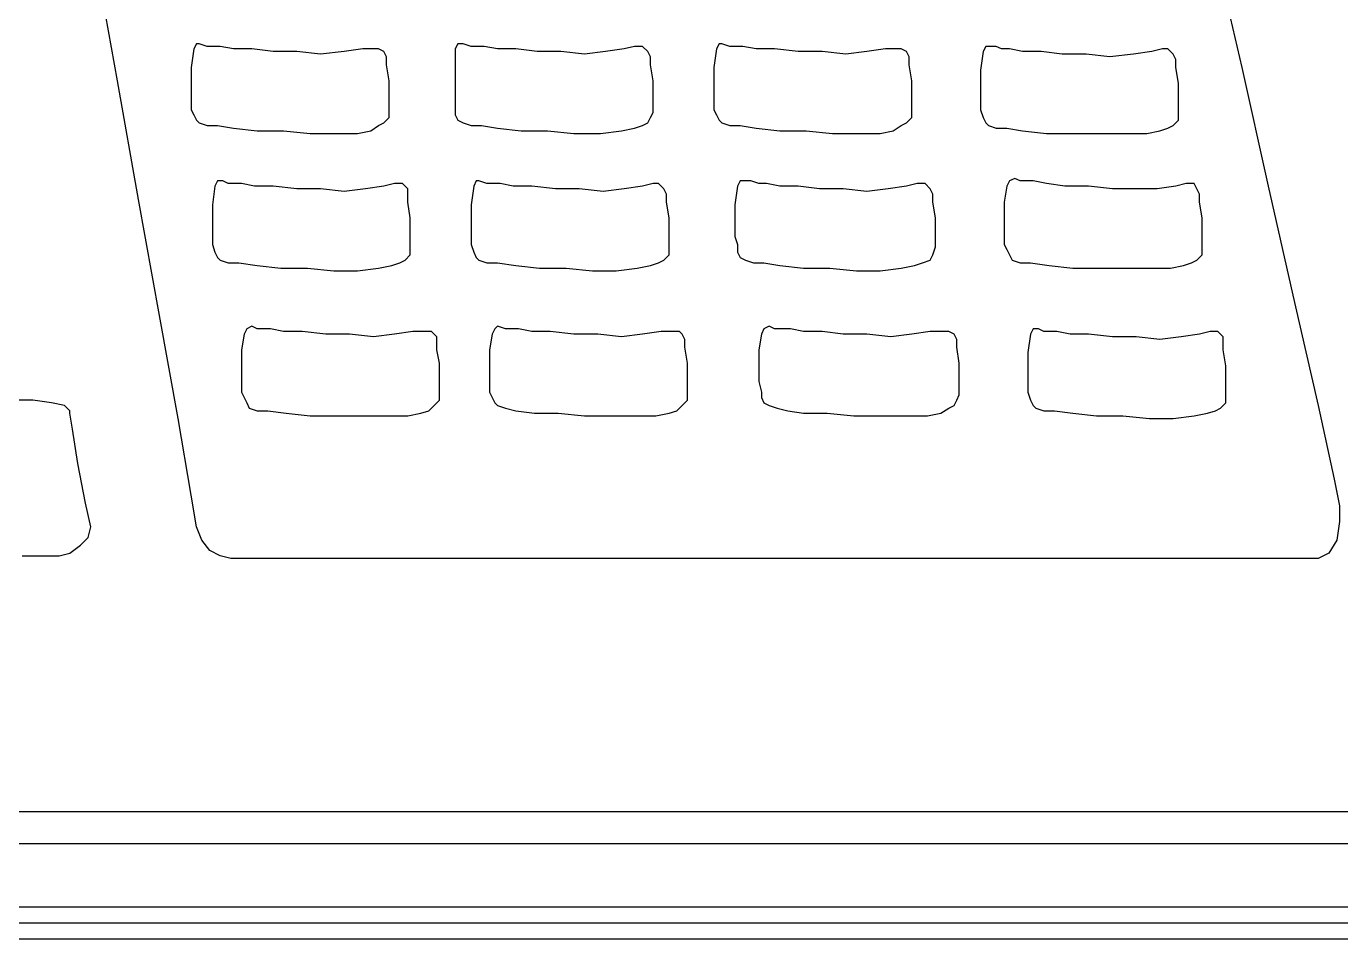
# Model space of a CAD drawing. Header units: millimetres. Extents: x 37541 to 999880, y 4425 to 1416340.
# Drawn here: x 373292 to 373989, y 1338529 to 1339012 of the extents above; entities that cross this region are included whole.
import ezdxf

# ---------------------------------------------------------------- set-up
doc = ezdxf.new("R2010")
doc.units = ezdxf.units.MM
doc.header["$LTSCALE"] = 150
doc.layers.get('0').update_dxf_attribs({"lineweight": 0})
doc.layers.add('-----20 General Symbol', color=3, linetype='Continuous')

# ---------------------------------------------------------------- blocks, each defined once
blk = doc.blocks.new('lkjlak')
for p, q in [((481092.47, 239040.2), (481098.3, 239014.96)), ((480822.61, 239011.73), (480818.08, 239036.97)), ((480841.38, 239019.5), (480840.73, 239014.96)), ((480841.38, 239019.5), (480840.73, 239014.96)), ((480842.02, 239020.79), (480841.38, 239019.5)), ((480842.02, 239020.79), (480841.38, 239019.5)), ((480841.38, 239019.5), (480841.38, 239019.5)), ((480842.67, 239020.79), (480842.02, 239020.79)), ((480842.67, 239020.79), (480842.02, 239020.79)), ((480844.61, 239020.14), (480842.67, 239020.79)), ((480844.61, 239020.14), (480842.67, 239020.79)), ((480845.91, 239020.14), (480844.61, 239020.14)), ((480845.91, 239020.14), (480844.61, 239020.14)), ((480847.85, 239020.14), (480845.91, 239020.14)), ((480847.85, 239020.14), (480845.91, 239020.14)), ((480845.91, 239020.14), (480845.91, 239020.14)), ((480851.08, 239019.5), (480847.85, 239020.14)), ((480851.08, 239019.5), (480847.85, 239020.14)), ((480855.61, 239019.5), (480851.08, 239019.5)), ((480855.61, 239019.5), (480851.08, 239019.5)), ((480860.79, 239018.85), (480855.61, 239019.5)), ((480860.79, 239018.85), (480855.61, 239019.5)), ((480866.62, 239018.85), (480860.79, 239018.85)), ((480866.62, 239018.85), (480860.79, 239018.85)), ((480872.44, 239018.2), (480866.62, 239018.85)), ((480872.44, 239018.2), (480866.62, 239018.85)), ((480878.26, 239018.85), (480872.44, 239018.2)), ((480878.26, 239018.85), (480872.44, 239018.2)), ((480882.8, 239019.5), (480878.26, 239018.85)), ((480882.8, 239019.5), (480878.26, 239018.85)), ((480885.38, 239019.5), (480882.8, 239019.5)), ((480885.38, 239019.5), (480882.8, 239019.5)), ((480882.8, 239019.5), (480882.8, 239019.5)), ((480886.68, 239019.5), (480885.38, 239019.5)), ((480886.68, 239019.5), (480885.38, 239019.5)), ((480887.97, 239018.85), (480886.68, 239019.5)), ((480887.97, 239018.85), (480886.68, 239019.5)), ((480888.62, 239017.55), (480887.97, 239018.85)), ((480888.62, 239017.55), (480887.97, 239018.85)), ((480906.09, 239020.79), (480905.45, 239019.5)), ((480906.09, 239020.79), (480905.45, 239019.5)), ((480905.45, 239019.5), (480905.45, 239014.96)), ((480905.45, 239019.5), (480905.45, 239019.5)), ((480905.45, 239019.5), (480905.45, 239014.96)), ((480907.39, 239020.79), (480906.09, 239020.79)), ((480907.39, 239020.79), (480906.09, 239020.79)), ((480909.33, 239020.14), (480907.39, 239020.79)), ((480909.33, 239020.14), (480907.39, 239020.79)), ((480910.62, 239020.14), (480909.33, 239020.14)), ((480910.62, 239020.14), (480909.33, 239020.14)), ((480912.56, 239020.14), (480910.62, 239020.14)), ((480912.56, 239020.14), (480910.62, 239020.14)), ((480910.62, 239020.14), (480910.62, 239020.14)), ((480915.8, 239019.5), (480912.56, 239020.14)), ((480915.8, 239019.5), (480912.56, 239020.14)), ((480920.33, 239019.5), (480915.8, 239019.5)), ((480920.33, 239019.5), (480915.8, 239019.5)), ((480925.51, 239018.85), (480920.33, 239019.5)), ((480925.51, 239018.85), (480920.33, 239019.5)), ((480931.33, 239018.85), (480925.51, 239018.85)), ((480931.33, 239018.85), (480925.51, 239018.85)), ((480937.16, 239018.2), (480931.33, 239018.85)), ((480937.16, 239018.2), (480931.33, 239018.85)), ((480942.33, 239018.85), (480937.16, 239018.2)), ((480942.33, 239018.85), (480937.16, 239018.2)), ((480946.86, 239019.5), (480942.33, 239018.85)), ((480946.86, 239019.5), (480942.33, 239018.85)), ((480949.45, 239020.14), (480946.86, 239019.5)), ((480949.45, 239020.14), (480946.86, 239019.5)), ((480946.86, 239019.5), (480946.86, 239019.5)), ((480951.39, 239020.14), (480949.45, 239020.14)), ((480951.39, 239020.14), (480949.45, 239020.14)), ((480952.69, 239018.85), (480951.39, 239020.14)), ((480952.69, 239018.85), (480951.39, 239020.14)), ((480953.34, 239017.55), (480952.69, 239018.85)), ((480953.34, 239017.55), (480952.69, 239018.85)), ((480969.51, 239019.5), (480968.87, 239014.96)), ((480969.51, 239019.5), (480968.87, 239014.96)), ((480970.16, 239020.79), (480969.51, 239019.5)), ((480970.16, 239020.79), (480969.51, 239019.5)), ((480969.51, 239019.5), (480969.51, 239019.5)), ((480970.81, 239020.79), (480970.16, 239020.79)), ((480970.81, 239020.79), (480970.16, 239020.79)), ((480972.75, 239020.14), (480970.81, 239020.79)), ((480972.75, 239020.14), (480970.81, 239020.79)), ((480974.04, 239020.14), (480972.75, 239020.14)), ((480974.04, 239020.14), (480972.75, 239020.14)), ((480975.99, 239020.14), (480974.04, 239020.14)), ((480975.99, 239020.14), (480974.04, 239020.14)), ((480974.04, 239020.14), (480974.04, 239020.14)), ((480979.22, 239019.5), (480975.99, 239020.14)), ((480979.22, 239019.5), (480975.99, 239020.14)), ((480983.75, 239019.5), (480979.22, 239019.5)), ((480983.75, 239019.5), (480979.22, 239019.5)), ((480989.58, 239018.85), (480983.75, 239019.5)), ((480989.58, 239018.85), (480983.75, 239019.5)), ((480995.4, 239018.85), (480989.58, 239018.85)), ((480995.4, 239018.85), (480989.58, 239018.85)), ((481001.22, 239018.2), (480995.4, 239018.85)), ((481001.22, 239018.2), (480995.4, 239018.85)), ((481006.4, 239018.85), (481001.22, 239018.2)), ((481006.4, 239018.85), (481001.22, 239018.2)), ((481010.93, 239019.5), (481006.4, 239018.85)), ((481010.93, 239019.5), (481006.4, 239018.85)), ((481013.52, 239019.5), (481010.93, 239019.5)), ((481013.52, 239019.5), (481010.93, 239019.5)), ((481010.93, 239019.5), (481010.93, 239019.5)), ((481014.81, 239019.5), (481013.52, 239019.5)), ((481014.81, 239019.5), (481013.52, 239019.5)), ((481016.11, 239018.85), (481014.81, 239019.5)), ((481016.11, 239018.85), (481014.81, 239019.5)), ((481016.76, 239017.55), (481016.11, 239018.85)), ((481016.76, 239017.55), (481016.11, 239018.85)), ((481034.88, 239018.85), (481034.23, 239014.32)), ((481034.88, 239018.85), (481034.23, 239014.32)), ((481035.52, 239020.14), (481034.88, 239018.85)), ((481035.52, 239020.14), (481034.88, 239018.85)), ((481034.88, 239018.85), (481034.88, 239018.85)), ((481036.17, 239020.14), (481035.52, 239020.14)), ((481036.17, 239020.14), (481035.52, 239020.14)), ((481038.11, 239020.14), (481036.17, 239020.14)), ((481038.11, 239020.14), (481036.17, 239020.14)), ((481039.41, 239019.5), (481038.11, 239020.14)), ((481039.41, 239019.5), (481038.11, 239020.14)), ((481041.35, 239019.5), (481039.41, 239019.5)), ((481041.35, 239019.5), (481039.41, 239019.5)), ((481039.41, 239019.5), (481039.41, 239019.5)), ((481044.58, 239018.85), (481041.35, 239019.5)), ((481044.58, 239018.85), (481041.35, 239019.5)), ((481049.11, 239018.85), (481044.58, 239018.85)), ((481049.11, 239018.85), (481044.58, 239018.85)), ((481054.29, 239018.2), (481049.11, 239018.85)), ((481054.29, 239018.2), (481049.11, 239018.85)), ((481076.29, 239018.85), (481071.76, 239018.2)), ((481076.29, 239018.85), (481071.76, 239018.2)), ((481078.88, 239019.5), (481076.29, 239018.85)), ((481078.88, 239019.5), (481076.29, 239018.85)), ((481076.29, 239018.85), (481076.29, 239018.85)), ((481080.18, 239019.5), (481078.88, 239019.5)), ((481080.18, 239019.5), (481078.88, 239019.5)), ((481081.47, 239018.2), (481080.18, 239019.5)), ((481081.47, 239018.2), (481080.18, 239019.5)), ((480888.62, 239015.61), (480888.62, 239017.55)), ((480888.62, 239017.55), (480888.62, 239017.55)), ((480888.62, 239017.55), (480888.62, 239017.55)), ((480888.62, 239015.61), (480888.62, 239017.55)), ((480889.27, 239011.73), (480888.62, 239015.61)), ((480889.27, 239011.73), (480888.62, 239015.61)), ((480953.34, 239015.61), (480953.34, 239017.55)), ((480953.34, 239017.55), (480953.34, 239017.55)), ((480953.34, 239017.55), (480953.34, 239017.55)), ((480953.34, 239015.61), (480953.34, 239017.55)), ((480953.98, 239011.73), (480953.34, 239015.61)), ((480953.98, 239011.73), (480953.34, 239015.61)), ((481016.76, 239015.61), (481016.76, 239017.55)), ((481016.76, 239017.55), (481016.76, 239017.55)), ((481016.76, 239017.55), (481016.76, 239017.55)), ((481016.76, 239015.61), (481016.76, 239017.55)), ((481017.4, 239011.73), (481016.76, 239015.61)), ((481017.4, 239011.73), (481016.76, 239015.61)), ((481060.12, 239018.2), (481054.29, 239018.2)), ((481060.12, 239018.2), (481054.29, 239018.2)), ((481065.94, 239017.55), (481060.12, 239018.2)), ((481065.94, 239017.55), (481060.12, 239018.2)), ((481071.76, 239018.2), (481065.94, 239017.55)), ((481071.76, 239018.2), (481065.94, 239017.55)), ((481082.12, 239016.91), (481081.47, 239018.2)), ((481082.12, 239016.91), (481081.47, 239018.2)), ((481082.12, 239014.96), (481082.12, 239016.91)), ((481082.12, 239016.91), (481082.12, 239016.91)), ((481082.12, 239016.91), (481082.12, 239016.91)), ((481082.12, 239014.96), (481082.12, 239016.91)), ((480840.73, 239014.96), (480840.73, 239011.08)), ((480840.73, 239014.96), (480840.73, 239011.08)), ((480905.45, 239014.96), (480905.45, 239011.08)), ((480905.45, 239014.96), (480905.45, 239011.08)), ((480968.87, 239014.96), (480968.87, 239011.08)), ((480968.87, 239014.96), (480968.87, 239011.08)), ((481034.23, 239014.32), (481034.23, 239010.43)), ((481034.23, 239014.32), (481034.23, 239010.43)), ((481082.77, 239011.08), (481082.12, 239014.96)), ((481082.77, 239011.08), (481082.12, 239014.96)), ((481098.3, 239014.96), (481104.77, 238985.84)), ((480827.79, 238982.61), (480822.61, 239011.73)), ((480840.73, 239011.08), (480840.73, 239007.2)), ((480840.73, 239011.08), (480840.73, 239007.2)), ((480889.27, 239007.2), (480889.27, 239011.73)), ((480889.27, 239007.2), (480889.27, 239011.73)), ((480905.45, 239011.08), (480905.45, 239007.2)), ((480905.45, 239011.08), (480905.45, 239007.2)), ((480953.98, 239007.2), (480953.98, 239011.73)), ((480953.98, 239007.2), (480953.98, 239011.73)), ((480968.87, 239011.08), (480968.87, 239007.2)), ((480968.87, 239011.08), (480968.87, 239007.2)), ((481017.4, 239007.2), (481017.4, 239011.73)), ((481017.4, 239007.2), (481017.4, 239011.73)), ((481034.23, 239010.43), (481034.23, 239007.2)), ((481034.23, 239010.43), (481034.23, 239007.2)), ((481082.77, 239006.55), (481082.77, 239011.08)), ((481082.77, 239006.55), (481082.77, 239011.08)), ((480840.73, 239007.2), (480840.73, 239004.61)), ((480840.73, 239007.2), (480840.73, 239004.61)), ((480889.27, 239003.96), (480889.27, 239007.2)), ((480889.27, 239003.96), (480889.27, 239007.2)), ((480905.45, 239007.2), (480905.45, 239005.26)), ((480905.45, 239007.2), (480905.45, 239005.26)), ((480953.98, 239003.96), (480953.98, 239007.2)), ((480953.98, 239003.96), (480953.98, 239007.2)), ((480968.87, 239007.2), (480968.87, 239004.61)), ((480968.87, 239007.2), (480968.87, 239004.61)), ((481017.4, 239003.96), (481017.4, 239007.2)), ((481017.4, 239003.96), (481017.4, 239007.2)), ((481034.23, 239007.2), (481034.23, 239004.61)), ((481034.23, 239007.2), (481034.23, 239004.61)), ((481082.77, 239003.96), (481082.77, 239006.55)), ((481082.77, 239003.96), (481082.77, 239006.55)), ((480840.73, 239004.61), (480841.38, 239003.32)), ((480840.73, 239004.61), (480840.73, 239004.61)), ((480840.73, 239004.61), (480841.38, 239003.32)), ((480841.38, 239003.32), (480842.02, 239002.02)), ((480841.38, 239003.32), (480842.02, 239002.02)), ((480887.97, 239001.37), (480889.27, 239002.67)), ((480887.97, 239001.37), (480889.27, 239002.67)), ((480889.27, 239002.67), (480889.27, 239003.96)), ((480889.27, 239002.67), (480889.27, 239003.96)), ((480889.27, 239003.96), (480889.27, 239003.96)), ((480905.45, 239005.26), (480905.45, 239003.32)), ((480905.45, 239005.26), (480905.45, 239005.26)), ((480905.45, 239005.26), (480905.45, 239003.32)), ((480905.45, 239003.32), (480906.09, 239002.02)), ((480905.45, 239003.32), (480906.09, 239002.02)), ((480952.69, 239001.37), (480953.34, 239002.67)), ((480952.69, 239001.37), (480953.34, 239002.67)), ((480953.34, 239002.67), (480953.98, 239003.96)), ((480953.34, 239002.67), (480953.98, 239003.96)), ((480953.98, 239003.96), (480953.98, 239003.96)), ((480968.87, 239004.61), (480969.51, 239003.32)), ((480968.87, 239004.61), (480968.87, 239004.61)), ((480968.87, 239004.61), (480969.51, 239003.32)), ((480969.51, 239003.32), (480970.16, 239002.02)), ((480969.51, 239003.32), (480970.16, 239002.02)), ((481016.11, 239001.37), (481017.4, 239002.67)), ((481016.11, 239001.37), (481017.4, 239002.67)), ((481017.4, 239002.67), (481017.4, 239003.96)), ((481017.4, 239002.67), (481017.4, 239003.96)), ((481017.4, 239003.96), (481017.4, 239003.96)), ((481034.23, 239004.61), (481034.88, 239002.67)), ((481034.23, 239004.61), (481034.23, 239004.61)), ((481034.23, 239004.61), (481034.88, 239002.67)), ((481034.88, 239002.67), (481035.52, 239001.37)), ((481034.88, 239002.67), (481035.52, 239001.37)), ((481082.77, 239002.02), (481082.77, 239003.96)), ((481082.77, 239002.02), (481082.77, 239003.96)), ((481082.77, 239003.96), (481082.77, 239003.96)), ((480842.02, 239002.02), (480842.67, 239001.37)), ((480842.02, 239002.02), (480842.67, 239001.37)), ((480842.67, 239001.37), (480844.61, 239000.73)), ((480842.67, 239001.37), (480844.61, 239000.73)), ((480844.61, 239000.73), (480847.2, 239000.73)), ((480844.61, 239000.73), (480844.61, 239000.73)), ((480844.61, 239000.73), (480847.2, 239000.73)), ((480847.2, 239000.73), (480851.08, 239000.08)), ((480847.2, 239000.73), (480851.08, 239000.08)), ((480851.08, 239000.08), (480856.91, 238999.43)), ((480851.08, 239000.08), (480856.91, 238999.43)), ((480856.91, 238999.43), (480863.38, 238999.43)), ((480856.91, 238999.43), (480863.38, 238999.43)), ((480863.38, 238999.43), (480869.85, 238998.79)), ((480863.38, 238999.43), (480869.85, 238998.79)), ((480881.5, 238998.79), (480884.74, 238999.43)), ((480881.5, 238998.79), (480884.74, 238999.43)), ((480884.74, 238999.43), (480886.68, 239000.73)), ((480884.74, 238999.43), (480886.68, 239000.73)), ((480884.74, 238999.43), (480884.74, 238999.43)), ((480886.68, 239000.73), (480887.97, 239001.37)), ((480886.68, 239000.73), (480887.97, 239001.37)), ((480906.09, 239002.02), (480907.39, 239001.37)), ((480906.09, 239002.02), (480907.39, 239001.37)), ((480907.39, 239001.37), (480909.33, 239000.73)), ((480907.39, 239001.37), (480909.33, 239000.73)), ((480909.33, 239000.73), (480911.92, 239000.73)), ((480909.33, 239000.73), (480909.33, 239000.73)), ((480909.33, 239000.73), (480911.92, 239000.73)), ((480911.92, 239000.73), (480915.8, 239000.08)), ((480911.92, 239000.73), (480915.8, 239000.08)), ((480915.8, 239000.08), (480921.62, 238999.43)), ((480915.8, 239000.08), (480921.62, 238999.43)), ((480921.62, 238999.43), (480928.1, 238999.43)), ((480921.62, 238999.43), (480928.1, 238999.43)), ((480928.1, 238999.43), (480934.57, 238998.79)), ((480928.1, 238999.43), (480934.57, 238998.79)), ((480941.04, 238998.79), (480946.22, 238999.43)), ((480941.04, 238998.79), (480946.22, 238999.43)), ((480946.22, 238999.43), (480949.45, 239000.08)), ((480946.22, 238999.43), (480949.45, 239000.08)), ((480949.45, 239000.08), (480951.39, 239000.73)), ((480949.45, 239000.08), (480951.39, 239000.73)), ((480949.45, 239000.08), (480949.45, 239000.08)), ((480951.39, 239000.73), (480952.69, 239001.37)), ((480951.39, 239000.73), (480952.69, 239001.37)), ((480970.16, 239002.02), (480970.81, 239001.37)), ((480970.16, 239002.02), (480970.81, 239001.37)), ((480970.81, 239001.37), (480972.75, 239000.73)), ((480970.81, 239001.37), (480972.75, 239000.73)), ((480972.75, 239000.73), (480975.34, 239000.73)), ((480972.75, 239000.73), (480972.75, 239000.73)), ((480972.75, 239000.73), (480975.34, 239000.73)), ((480975.34, 239000.73), (480979.22, 239000.08)), ((480975.34, 239000.73), (480979.22, 239000.08)), ((480979.22, 239000.08), (480985.05, 238999.43)), ((480979.22, 239000.08), (480985.05, 238999.43)), ((480985.05, 238999.43), (480991.52, 238999.43)), ((480985.05, 238999.43), (480991.52, 238999.43)), ((480991.52, 238999.43), (480997.99, 238998.79)), ((480991.52, 238999.43), (480997.99, 238998.79)), ((481009.64, 238998.79), (481012.87, 238999.43)), ((481009.64, 238998.79), (481012.87, 238999.43)), ((481012.87, 238999.43), (481014.81, 239000.73)), ((481012.87, 238999.43), (481014.81, 239000.73)), ((481012.87, 238999.43), (481012.87, 238999.43)), ((481014.81, 239000.73), (481016.11, 239001.37)), ((481014.81, 239000.73), (481016.11, 239001.37)), ((481035.52, 239001.37), (481036.17, 239000.73)), ((481035.52, 239001.37), (481036.17, 239000.73)), ((481036.17, 239000.73), (481038.11, 239000.08)), ((481036.17, 239000.73), (481038.11, 239000.08)), ((481038.11, 239000.08), (481040.7, 239000.08)), ((481038.11, 239000.08), (481038.11, 239000.08)), ((481038.11, 239000.08), (481040.7, 239000.08)), ((481040.7, 239000.08), (481044.58, 238999.43)), ((481040.7, 239000.08), (481044.58, 238999.43)), ((481044.58, 238999.43), (481050.41, 238998.79)), ((481044.58, 238999.43), (481050.41, 238998.79)), ((481075, 238998.79), (481078.24, 238999.43)), ((481075, 238998.79), (481078.24, 238999.43)), ((481078.24, 238999.43), (481080.18, 239000.08)), ((481078.24, 238999.43), (481080.18, 239000.08)), ((481078.24, 238999.43), (481078.24, 238999.43)), ((481080.18, 239000.08), (481081.47, 239000.73)), ((481080.18, 239000.08), (481081.47, 239000.73)), ((481081.47, 239000.73), (481082.77, 239002.02)), ((481081.47, 239000.73), (481082.77, 239002.02)), ((480869.85, 238998.79), (480876.32, 238998.79)), ((480869.85, 238998.79), (480876.32, 238998.79)), ((480876.32, 238998.79), (480881.5, 238998.79)), ((480876.32, 238998.79), (480881.5, 238998.79)), ((480934.57, 238998.79), (480941.04, 238998.79)), ((480934.57, 238998.79), (480941.04, 238998.79)), ((480997.99, 238998.79), (481004.46, 238998.79)), ((480997.99, 238998.79), (481004.46, 238998.79)), ((481004.46, 238998.79), (481009.64, 238998.79)), ((481004.46, 238998.79), (481009.64, 238998.79)), ((481050.41, 238998.79), (481056.88, 238998.79)), ((481050.41, 238998.79), (481056.88, 238998.79)), ((481056.88, 238998.79), (481063.35, 238998.79)), ((481056.88, 238998.79), (481063.35, 238998.79)), ((481063.35, 238998.79), (481069.82, 238998.79)), ((481063.35, 238998.79), (481069.82, 238998.79)), ((481069.82, 238998.79), (481075, 238998.79)), ((481069.82, 238998.79), (481075, 238998.79)), ((480847.2, 238987.14), (480846.55, 238985.84)), ((480847.2, 238987.14), (480846.55, 238985.84)), ((480848.5, 238987.14), (480847.2, 238987.14)), ((480848.5, 238987.14), (480847.2, 238987.14)), ((480849.79, 238986.49), (480848.5, 238987.14)), ((480849.79, 238986.49), (480848.5, 238987.14)), ((480851.08, 238986.49), (480849.79, 238986.49)), ((480851.08, 238986.49), (480849.79, 238986.49)), ((480853.03, 238986.49), (480851.08, 238986.49)), ((480853.03, 238986.49), (480851.08, 238986.49)), ((480851.08, 238986.49), (480851.08, 238986.49)), ((480856.26, 238985.84), (480853.03, 238986.49)), ((480856.26, 238985.84), (480853.03, 238986.49)), ((480890.56, 238986.49), (480887.97, 238985.84)), ((480890.56, 238986.49), (480887.97, 238985.84)), ((480892.5, 238986.49), (480890.56, 238986.49)), ((480892.5, 238986.49), (480890.56, 238986.49)), ((480893.8, 238985.2), (480892.5, 238986.49)), ((480893.8, 238985.2), (480892.5, 238986.49)), ((480910.62, 238987.14), (480909.98, 238985.84)), ((480910.62, 238987.14), (480909.98, 238985.84)), ((480911.27, 238987.14), (480910.62, 238987.14)), ((480911.27, 238987.14), (480910.62, 238987.14)), ((480913.21, 238986.49), (480911.27, 238987.14)), ((480913.21, 238986.49), (480911.27, 238987.14)), ((480914.51, 238986.49), (480913.21, 238986.49)), ((480914.51, 238986.49), (480913.21, 238986.49)), ((480916.45, 238986.49), (480914.51, 238986.49)), ((480916.45, 238986.49), (480914.51, 238986.49)), ((480914.51, 238986.49), (480914.51, 238986.49)), ((480919.68, 238985.84), (480916.45, 238986.49)), ((480919.68, 238985.84), (480916.45, 238986.49)), ((480953.98, 238986.49), (480951.39, 238985.84)), ((480953.98, 238986.49), (480951.39, 238985.84)), ((480955.28, 238986.49), (480953.98, 238986.49)), ((480955.28, 238986.49), (480953.98, 238986.49)), ((480956.57, 238985.2), (480955.28, 238986.49)), ((480956.57, 238985.2), (480955.28, 238986.49)), ((480975.34, 238987.14), (480974.69, 238985.84)), ((480975.34, 238987.14), (480974.69, 238985.84)), ((480976.63, 238987.14), (480975.34, 238987.14)), ((480976.63, 238987.14), (480975.34, 238987.14)), ((480977.93, 238987.14), (480976.63, 238987.14)), ((480977.93, 238987.14), (480976.63, 238987.14)), ((480979.87, 238986.49), (480977.93, 238987.14)), ((480979.87, 238986.49), (480977.93, 238987.14)), ((480981.81, 238986.49), (480979.87, 238986.49)), ((480981.81, 238986.49), (480979.87, 238986.49)), ((480979.87, 238986.49), (480979.87, 238986.49)), ((480985.05, 238985.84), (480981.81, 238986.49)), ((480985.05, 238985.84), (480981.81, 238986.49)), ((481018.7, 238986.49), (481016.11, 238985.84)), ((481018.7, 238986.49), (481016.11, 238985.84)), ((481020.64, 238986.49), (481018.7, 238986.49)), ((481020.64, 238986.49), (481018.7, 238986.49)), ((481021.93, 238985.2), (481020.64, 238986.49)), ((481021.93, 238985.2), (481020.64, 238986.49)), ((481041.35, 238987.14), (481040.7, 238985.84)), ((481041.35, 238987.14), (481040.7, 238985.84)), ((481042.64, 238987.78), (481041.35, 238987.14)), ((481042.64, 238987.78), (481041.35, 238987.14)), ((481043.94, 238987.14), (481042.64, 238987.78)), ((481043.94, 238987.14), (481042.64, 238987.78)), ((481045.23, 238987.14), (481043.94, 238987.14)), ((481045.23, 238987.14), (481043.94, 238987.14)), ((481047.17, 238987.14), (481045.23, 238987.14)), ((481047.17, 238987.14), (481045.23, 238987.14)), ((481045.23, 238987.14), (481045.23, 238987.14)), ((481050.41, 238986.49), (481047.17, 238987.14)), ((481050.41, 238986.49), (481047.17, 238987.14)), ((481054.94, 238985.84), (481050.41, 238986.49)), ((481054.94, 238985.84), (481050.41, 238986.49)), ((481084.71, 238986.49), (481082.12, 238985.84)), ((481084.71, 238986.49), (481082.12, 238985.84)), ((481086.65, 238986.49), (481084.71, 238986.49)), ((481086.65, 238986.49), (481084.71, 238986.49)), ((481087.3, 238985.2), (481086.65, 238986.49)), ((481087.3, 238985.2), (481086.65, 238986.49)), ((480846.55, 238985.84), (480845.91, 238981.31)), ((480846.55, 238985.84), (480845.91, 238981.31)), ((480846.55, 238985.84), (480846.55, 238985.84)), ((480860.79, 238985.84), (480856.26, 238985.84)), ((480860.79, 238985.84), (480856.26, 238985.84)), ((480866.62, 238985.2), (480860.79, 238985.84)), ((480866.62, 238985.2), (480860.79, 238985.84)), ((480872.44, 238985.2), (480866.62, 238985.2)), ((480872.44, 238985.2), (480866.62, 238985.2)), ((480878.26, 238984.55), (480872.44, 238985.2)), ((480878.26, 238984.55), (480872.44, 238985.2)), ((480883.44, 238985.2), (480878.26, 238984.55)), ((480883.44, 238985.2), (480878.26, 238984.55)), ((480887.97, 238985.84), (480883.44, 238985.2)), ((480887.97, 238985.84), (480883.44, 238985.2)), ((480887.97, 238985.84), (480887.97, 238985.84)), ((480893.8, 238983.9), (480893.8, 238985.2)), ((480893.8, 238983.9), (480893.8, 238985.2)), ((480893.8, 238981.96), (480893.8, 238983.9)), ((480893.8, 238983.9), (480893.8, 238983.9)), ((480893.8, 238983.9), (480893.8, 238983.9)), ((480893.8, 238981.96), (480893.8, 238983.9)), ((480909.98, 238985.84), (480909.33, 238981.31)), ((480909.98, 238985.84), (480909.33, 238981.31)), ((480909.98, 238985.84), (480909.98, 238985.84)), ((480924.21, 238985.84), (480919.68, 238985.84)), ((480924.21, 238985.84), (480919.68, 238985.84)), ((480930.04, 238985.2), (480924.21, 238985.84)), ((480930.04, 238985.2), (480924.21, 238985.84)), ((480935.86, 238985.2), (480930.04, 238985.2)), ((480935.86, 238985.2), (480930.04, 238985.2)), ((480941.69, 238984.55), (480935.86, 238985.2)), ((480941.69, 238984.55), (480935.86, 238985.2)), ((480946.86, 238985.2), (480941.69, 238984.55)), ((480946.86, 238985.2), (480941.69, 238984.55)), ((480951.39, 238985.84), (480946.86, 238985.2)), ((480951.39, 238985.84), (480946.86, 238985.2)), ((480951.39, 238985.84), (480951.39, 238985.84)), ((480957.22, 238983.9), (480956.57, 238985.2)), ((480957.22, 238983.9), (480956.57, 238985.2)), ((480957.22, 238981.96), (480957.22, 238983.9)), ((480957.22, 238983.9), (480957.22, 238983.9)), ((480957.22, 238983.9), (480957.22, 238983.9)), ((480957.22, 238981.96), (480957.22, 238983.9)), ((480974.69, 238985.84), (480974.04, 238981.31)), ((480974.69, 238985.84), (480974.04, 238981.31)), ((480974.69, 238985.84), (480974.69, 238985.84)), ((480989.58, 238985.84), (480985.05, 238985.84)), ((480989.58, 238985.84), (480985.05, 238985.84)), ((480994.75, 238985.2), (480989.58, 238985.84)), ((480994.75, 238985.2), (480989.58, 238985.84)), ((481000.58, 238985.2), (480994.75, 238985.2)), ((481000.58, 238985.2), (480994.75, 238985.2)), ((481006.4, 238984.55), (481000.58, 238985.2)), ((481006.4, 238984.55), (481000.58, 238985.2)), ((481011.58, 238985.2), (481006.4, 238984.55)), ((481011.58, 238985.2), (481006.4, 238984.55)), ((481016.11, 238985.84), (481011.58, 238985.2)), ((481016.11, 238985.84), (481011.58, 238985.2)), ((481016.11, 238985.84), (481016.11, 238985.84)), ((481022.58, 238983.9), (481021.93, 238985.2)), ((481022.58, 238983.9), (481021.93, 238985.2)), ((481022.58, 238981.96), (481022.58, 238983.9)), ((481022.58, 238983.9), (481022.58, 238983.9)), ((481022.58, 238983.9), (481022.58, 238983.9)), ((481022.58, 238981.96), (481022.58, 238983.9)), ((481040.7, 238985.84), (481040.05, 238981.96)), ((481040.7, 238985.84), (481040.05, 238981.96)), ((481040.7, 238985.84), (481040.7, 238985.84)), ((481060.76, 238985.84), (481054.94, 238985.84)), ((481060.76, 238985.84), (481054.94, 238985.84)), ((481066.59, 238985.2), (481060.76, 238985.84)), ((481066.59, 238985.2), (481060.76, 238985.84)), ((481072.41, 238985.2), (481066.59, 238985.2)), ((481072.41, 238985.2), (481066.59, 238985.2)), ((481077.59, 238985.2), (481072.41, 238985.2)), ((481077.59, 238985.2), (481072.41, 238985.2)), ((481082.12, 238985.84), (481077.59, 238985.2)), ((481082.12, 238985.84), (481077.59, 238985.2)), ((481082.12, 238985.84), (481082.12, 238985.84)), ((481087.94, 238983.9), (481087.3, 238985.2)), ((481087.94, 238983.9), (481087.3, 238985.2)), ((481087.94, 238981.96), (481087.94, 238983.9)), ((481087.94, 238983.9), (481087.94, 238983.9)), ((481087.94, 238983.9), (481087.94, 238983.9)), ((481087.94, 238981.96), (481087.94, 238983.9)), ((481104.77, 238985.84), (481111.24, 238957.37)), ((480832.96, 238954.13), (480827.79, 238982.61)), ((480845.91, 238981.31), (480845.91, 238977.43)), ((480845.91, 238981.31), (480845.91, 238977.43)), ((480894.44, 238978.08), (480893.8, 238981.96)), ((480894.44, 238978.08), (480893.8, 238981.96)), ((480909.33, 238981.31), (480909.33, 238977.43)), ((480909.33, 238981.31), (480909.33, 238977.43)), ((480957.87, 238978.08), (480957.22, 238981.96)), ((480957.87, 238978.08), (480957.22, 238981.96)), ((480974.04, 238981.31), (480974.04, 238977.43)), ((480974.04, 238981.31), (480974.04, 238977.43)), ((481023.23, 238978.08), (481022.58, 238981.96)), ((481023.23, 238978.08), (481022.58, 238981.96)), ((481040.05, 238981.96), (481040.05, 238978.08)), ((481040.05, 238981.96), (481040.05, 238978.08)), ((481088.59, 238978.08), (481087.94, 238981.96)), ((481088.59, 238978.08), (481087.94, 238981.96)), ((480845.91, 238977.43), (480845.91, 238973.55)), ((480845.91, 238977.43), (480845.91, 238973.55)), ((480894.44, 238973.55), (480894.44, 238978.08)), ((480894.44, 238973.55), (480894.44, 238978.08)), ((480909.33, 238977.43), (480909.33, 238973.55)), ((480909.33, 238977.43), (480909.33, 238973.55)), ((480957.87, 238973.55), (480957.87, 238978.08)), ((480957.87, 238973.55), (480957.87, 238978.08)), ((480974.04, 238977.43), (480974.04, 238973.55)), ((480974.04, 238977.43), (480974.04, 238973.55)), ((481023.23, 238973.55), (481023.23, 238978.08)), ((481023.23, 238973.55), (481023.23, 238978.08)), ((481040.05, 238978.08), (481040.05, 238974.19)), ((481040.05, 238978.08), (481040.05, 238974.19)), ((481088.59, 238973.55), (481088.59, 238978.08)), ((481088.59, 238973.55), (481088.59, 238978.08)), ((480845.91, 238973.55), (480845.91, 238971.61)), ((480845.91, 238973.55), (480845.91, 238971.61)), ((480894.44, 238970.31), (480894.44, 238973.55)), ((480894.44, 238970.31), (480894.44, 238973.55)), ((480909.33, 238973.55), (480909.33, 238971.61)), ((480909.33, 238973.55), (480909.33, 238971.61)), ((480957.87, 238970.31), (480957.87, 238973.55)), ((480957.87, 238970.31), (480957.87, 238973.55)), ((480974.04, 238973.55), (480974.69, 238971.61)), ((480974.04, 238973.55), (480974.69, 238971.61)), ((481023.23, 238970.96), (481023.23, 238973.55)), ((481023.23, 238970.96), (481023.23, 238973.55)), ((481040.05, 238974.19), (481040.05, 238971.61)), ((481040.05, 238974.19), (481040.05, 238971.61)), ((481088.59, 238970.96), (481088.59, 238973.55)), ((481088.59, 238970.96), (481088.59, 238973.55)), ((480845.91, 238971.61), (480846.55, 238969.66)), ((480845.91, 238971.61), (480845.91, 238971.61)), ((480845.91, 238971.61), (480846.55, 238969.66)), ((480894.44, 238969.02), (480894.44, 238970.31)), ((480894.44, 238969.02), (480894.44, 238970.31)), ((480894.44, 238970.31), (480894.44, 238970.31)), ((480909.33, 238971.61), (480909.98, 238969.66)), ((480909.33, 238971.61), (480909.33, 238971.61)), ((480909.33, 238971.61), (480909.98, 238969.66)), ((480957.87, 238969.02), (480957.87, 238970.31)), ((480957.87, 238969.02), (480957.87, 238970.31)), ((480957.87, 238970.31), (480957.87, 238970.31)), ((480974.69, 238971.61), (480974.69, 238969.66)), ((480974.69, 238971.61), (480974.69, 238971.61)), ((480974.69, 238971.61), (480974.69, 238969.66)), ((481022.58, 238969.02), (481023.23, 238970.96)), ((481022.58, 238969.02), (481023.23, 238970.96)), ((481023.23, 238970.96), (481023.23, 238970.96)), ((481040.05, 238971.61), (481040.7, 238970.31)), ((481040.05, 238971.61), (481040.05, 238971.61)), ((481040.05, 238971.61), (481040.7, 238970.31)), ((481040.7, 238970.31), (481041.35, 238969.02)), ((481040.7, 238970.31), (481041.35, 238969.02)), ((481088.59, 238969.02), (481088.59, 238970.96)), ((481088.59, 238969.02), (481088.59, 238970.96)), ((481088.59, 238970.96), (481088.59, 238970.96)), ((480846.55, 238969.66), (480847.2, 238968.37)), ((480846.55, 238969.66), (480847.2, 238968.37)), ((480847.2, 238968.37), (480847.85, 238967.72)), ((480847.2, 238968.37), (480847.85, 238967.72)), ((480847.85, 238967.72), (480849.79, 238967.08)), ((480847.85, 238967.72), (480849.79, 238967.08)), ((480849.79, 238967.08), (480852.38, 238967.08)), ((480849.79, 238967.08), (480849.79, 238967.08)), ((480849.79, 238967.08), (480852.38, 238967.08)), ((480852.38, 238967.08), (480856.91, 238966.43)), ((480852.38, 238967.08), (480856.91, 238966.43)), ((480889.91, 238966.43), (480891.86, 238967.08)), ((480889.91, 238966.43), (480891.86, 238967.08)), ((480891.86, 238967.08), (480893.15, 238967.72)), ((480891.86, 238967.08), (480893.15, 238967.72)), ((480893.15, 238967.72), (480894.44, 238969.02)), ((480893.15, 238967.72), (480894.44, 238969.02)), ((480909.98, 238969.66), (480910.62, 238968.37)), ((480909.98, 238969.66), (480910.62, 238968.37)), ((480910.62, 238968.37), (480911.27, 238967.72)), ((480910.62, 238968.37), (480911.27, 238967.72)), ((480911.27, 238967.72), (480913.21, 238967.08)), ((480911.27, 238967.72), (480913.21, 238967.08)), ((480913.21, 238967.08), (480915.8, 238967.08)), ((480913.21, 238967.08), (480913.21, 238967.08)), ((480913.21, 238967.08), (480915.8, 238967.08)), ((480915.8, 238967.08), (480920.33, 238966.43)), ((480915.8, 238967.08), (480920.33, 238966.43)), ((480953.34, 238966.43), (480955.28, 238967.08)), ((480953.34, 238966.43), (480955.28, 238967.08)), ((480955.28, 238967.08), (480956.57, 238967.72)), ((480955.28, 238967.08), (480956.57, 238967.72)), ((480956.57, 238967.72), (480957.87, 238969.02)), ((480956.57, 238967.72), (480957.87, 238969.02)), ((480974.69, 238969.66), (480975.34, 238968.37)), ((480974.69, 238969.66), (480975.34, 238968.37)), ((480975.34, 238968.37), (480976.63, 238967.72)), ((480975.34, 238968.37), (480976.63, 238967.72)), ((480976.63, 238967.72), (480978.57, 238967.08)), ((480976.63, 238967.72), (480978.57, 238967.08)), ((480978.57, 238967.08), (480981.16, 238967.08)), ((480978.57, 238967.08), (480978.57, 238967.08)), ((480978.57, 238967.08), (480981.16, 238967.08)), ((480981.16, 238967.08), (480985.05, 238966.43)), ((480981.16, 238967.08), (480985.05, 238966.43)), ((481018.05, 238966.43), (481019.99, 238967.08)), ((481018.05, 238966.43), (481019.99, 238967.08)), ((481019.99, 238967.08), (481021.93, 238967.72)), ((481019.99, 238967.08), (481021.93, 238967.72)), ((481021.93, 238967.72), (481022.58, 238969.02)), ((481021.93, 238967.72), (481022.58, 238969.02)), ((481041.35, 238969.02), (481042, 238967.72)), ((481041.35, 238969.02), (481042, 238967.72)), ((481042, 238967.72), (481043.94, 238967.08)), ((481042, 238967.72), (481043.94, 238967.08)), ((481043.94, 238967.08), (481046.53, 238967.08)), ((481043.94, 238967.08), (481043.94, 238967.08)), ((481043.94, 238967.08), (481046.53, 238967.08)), ((481046.53, 238967.08), (481051.06, 238966.43)), ((481046.53, 238967.08), (481051.06, 238966.43)), ((481084.06, 238966.43), (481086, 238967.08)), ((481084.06, 238966.43), (481086, 238967.08)), ((481086, 238967.08), (481087.3, 238967.72)), ((481086, 238967.08), (481087.3, 238967.72)), ((481087.3, 238967.72), (481088.59, 238969.02)), ((481087.3, 238967.72), (481088.59, 238969.02)), ((480856.91, 238966.43), (480862.73, 238965.78)), ((480856.91, 238966.43), (480862.73, 238965.78)), ((480862.73, 238965.78), (480869.2, 238965.78)), ((480862.73, 238965.78), (480869.2, 238965.78)), ((480869.2, 238965.78), (480875.68, 238965.13)), ((480869.2, 238965.78), (480875.68, 238965.13)), ((480875.68, 238965.13), (480881.5, 238965.13)), ((480875.68, 238965.13), (480881.5, 238965.13)), ((480881.5, 238965.13), (480886.68, 238965.78)), ((480881.5, 238965.13), (480886.68, 238965.78)), ((480886.68, 238965.78), (480889.91, 238966.43)), ((480886.68, 238965.78), (480889.91, 238966.43)), ((480889.91, 238966.43), (480889.91, 238966.43)), ((480920.33, 238966.43), (480926.15, 238965.78)), ((480920.33, 238966.43), (480926.15, 238965.78)), ((480926.15, 238965.78), (480932.63, 238965.78)), ((480926.15, 238965.78), (480932.63, 238965.78)), ((480932.63, 238965.78), (480939.1, 238965.13)), ((480932.63, 238965.78), (480939.1, 238965.13)), ((480939.1, 238965.13), (480944.92, 238965.13)), ((480939.1, 238965.13), (480944.92, 238965.13)), ((480944.92, 238965.13), (480950.1, 238965.78)), ((480944.92, 238965.13), (480950.1, 238965.78)), ((480950.1, 238965.78), (480953.34, 238966.43)), ((480950.1, 238965.78), (480953.34, 238966.43)), ((480953.34, 238966.43), (480953.34, 238966.43)), ((480985.05, 238966.43), (480990.87, 238965.78)), ((480985.05, 238966.43), (480990.87, 238965.78)), ((480990.87, 238965.78), (480997.34, 238965.78)), ((480990.87, 238965.78), (480997.34, 238965.78)), ((480997.34, 238965.78), (481003.81, 238965.13)), ((480997.34, 238965.78), (481003.81, 238965.13)), ((481003.81, 238965.13), (481009.64, 238965.13)), ((481003.81, 238965.13), (481009.64, 238965.13)), ((481009.64, 238965.13), (481014.81, 238965.78)), ((481009.64, 238965.13), (481014.81, 238965.78)), ((481014.81, 238965.78), (481018.05, 238966.43)), ((481014.81, 238965.78), (481018.05, 238966.43)), ((481018.05, 238966.43), (481018.05, 238966.43)), ((481051.06, 238966.43), (481056.88, 238965.78)), ((481051.06, 238966.43), (481056.88, 238965.78)), ((481056.88, 238965.78), (481063.35, 238965.78)), ((481056.88, 238965.78), (481063.35, 238965.78)), ((481063.35, 238965.78), (481069.82, 238965.78)), ((481063.35, 238965.78), (481069.82, 238965.78)), ((481069.82, 238965.78), (481075.65, 238965.78)), ((481069.82, 238965.78), (481075.65, 238965.78)), ((481075.65, 238965.78), (481080.82, 238965.78)), ((481075.65, 238965.78), (481080.82, 238965.78)), ((481080.82, 238965.78), (481084.06, 238966.43)), ((481080.82, 238965.78), (481084.06, 238966.43)), ((481084.06, 238966.43), (481084.06, 238966.43)), ((481111.24, 238957.37), (481117.07, 238932.13)), ((480837.49, 238928.89), (480832.96, 238954.13)), ((480854.32, 238950.9), (480853.67, 238949.6)), ((480854.32, 238950.9), (480853.67, 238949.6)), ((480855.61, 238951.54), (480854.32, 238950.9)), ((480855.61, 238951.54), (480854.32, 238950.9)), ((480856.91, 238950.9), (480855.61, 238951.54)), ((480856.91, 238950.9), (480855.61, 238951.54)), ((480858.85, 238950.9), (480856.91, 238950.9)), ((480858.85, 238950.9), (480856.91, 238950.9)), ((480860.14, 238950.9), (480858.85, 238950.9)), ((480860.14, 238950.9), (480858.85, 238950.9)), ((480858.85, 238950.9), (480858.85, 238950.9)), ((480863.38, 238950.25), (480860.14, 238950.9)), ((480863.38, 238950.25), (480860.14, 238950.9)), ((480915.15, 238950.9), (480914.51, 238949.6)), ((480915.15, 238950.9), (480914.51, 238949.6)), ((480915.8, 238951.54), (480915.15, 238950.9)), ((480915.8, 238951.54), (480915.15, 238950.9)), ((480917.74, 238950.9), (480915.8, 238951.54)), ((480917.74, 238950.9), (480915.8, 238951.54)), ((480919.04, 238950.9), (480917.74, 238950.9)), ((480919.04, 238950.9), (480917.74, 238950.9)), ((480920.98, 238950.9), (480919.04, 238950.9)), ((480920.98, 238950.9), (480919.04, 238950.9)), ((480919.04, 238950.9), (480919.04, 238950.9)), ((480924.21, 238950.25), (480920.98, 238950.9)), ((480924.21, 238950.25), (480920.98, 238950.9)), ((480981.16, 238950.9), (480980.52, 238949.6)), ((480981.16, 238950.9), (480980.52, 238949.6)), ((480982.46, 238951.54), (480981.16, 238950.9)), ((480982.46, 238951.54), (480981.16, 238950.9)), ((480983.75, 238950.9), (480982.46, 238951.54)), ((480983.75, 238950.9), (480982.46, 238951.54)), ((480985.69, 238950.9), (480983.75, 238950.9)), ((480985.69, 238950.9), (480983.75, 238950.9)), ((480987.63, 238950.9), (480985.69, 238950.9)), ((480987.63, 238950.9), (480985.69, 238950.9)), ((480985.69, 238950.9), (480985.69, 238950.9)), ((480990.87, 238950.25), (480987.63, 238950.9)), ((480990.87, 238950.25), (480987.63, 238950.9)), ((481047.17, 238950.9), (481046.53, 238949.6)), ((481047.17, 238950.9), (481046.53, 238949.6)), ((481048.47, 238950.9), (481047.17, 238950.9)), ((481048.47, 238950.9), (481047.17, 238950.9)), ((481049.76, 238950.25), (481048.47, 238950.9)), ((481049.76, 238950.25), (481048.47, 238950.9)), ((480853.67, 238949.6), (480853.03, 238945.72)), ((480853.67, 238949.6), (480853.03, 238945.72)), ((480853.67, 238949.6), (480853.67, 238949.6)), ((480867.91, 238950.25), (480863.38, 238950.25)), ((480867.91, 238950.25), (480863.38, 238950.25)), ((480873.73, 238949.6), (480867.91, 238950.25)), ((480873.73, 238949.6), (480867.91, 238950.25)), ((480879.56, 238949.6), (480873.73, 238949.6)), ((480879.56, 238949.6), (480873.73, 238949.6)), ((480885.38, 238948.96), (480879.56, 238949.6)), ((480885.38, 238948.96), (480879.56, 238949.6)), ((480890.56, 238949.6), (480885.38, 238948.96)), ((480890.56, 238949.6), (480885.38, 238948.96)), ((480895.09, 238950.25), (480890.56, 238949.6)), ((480895.09, 238950.25), (480890.56, 238949.6)), ((480897.68, 238950.25), (480895.09, 238950.25)), ((480897.68, 238950.25), (480895.09, 238950.25)), ((480895.09, 238950.25), (480895.09, 238950.25)), ((480899.62, 238950.25), (480897.68, 238950.25)), ((480899.62, 238950.25), (480897.68, 238950.25)), ((480900.92, 238948.96), (480899.62, 238950.25)), ((480900.92, 238948.96), (480899.62, 238950.25)), ((480900.92, 238947.66), (480900.92, 238948.96)), ((480900.92, 238947.66), (480900.92, 238948.96)), ((480900.92, 238945.72), (480900.92, 238947.66)), ((480900.92, 238947.66), (480900.92, 238947.66)), ((480900.92, 238947.66), (480900.92, 238947.66)), ((480900.92, 238945.72), (480900.92, 238947.66)), ((480914.51, 238949.6), (480913.86, 238945.72)), ((480914.51, 238949.6), (480913.86, 238945.72)), ((480914.51, 238949.6), (480914.51, 238949.6)), ((480928.74, 238950.25), (480924.21, 238950.25)), ((480928.74, 238950.25), (480924.21, 238950.25)), ((480934.57, 238949.6), (480928.74, 238950.25)), ((480934.57, 238949.6), (480928.74, 238950.25)), ((480940.39, 238949.6), (480934.57, 238949.6)), ((480940.39, 238949.6), (480934.57, 238949.6)), ((480946.22, 238948.96), (480940.39, 238949.6)), ((480946.22, 238948.96), (480940.39, 238949.6)), ((480951.39, 238949.6), (480946.22, 238948.96)), ((480951.39, 238949.6), (480946.22, 238948.96)), ((480955.92, 238950.25), (480951.39, 238949.6)), ((480955.92, 238950.25), (480951.39, 238949.6)), ((480958.51, 238950.25), (480955.92, 238950.25)), ((480958.51, 238950.25), (480955.92, 238950.25)), ((480955.92, 238950.25), (480955.92, 238950.25)), ((480960.45, 238950.25), (480958.51, 238950.25)), ((480960.45, 238950.25), (480958.51, 238950.25)), ((480961.1, 238949.6), (480960.45, 238950.25)), ((480961.1, 238949.6), (480960.45, 238950.25)), ((480961.75, 238948.31), (480961.1, 238949.6)), ((480961.75, 238948.31), (480961.1, 238949.6)), ((480961.75, 238946.37), (480961.75, 238948.31)), ((480961.75, 238948.31), (480961.75, 238948.31)), ((480961.75, 238948.31), (480961.75, 238948.31)), ((480961.75, 238946.37), (480961.75, 238948.31)), ((480980.52, 238949.6), (480979.87, 238945.72)), ((480980.52, 238949.6), (480979.87, 238945.72)), ((480980.52, 238949.6), (480980.52, 238949.6)), ((480995.4, 238950.25), (480990.87, 238950.25)), ((480995.4, 238950.25), (480990.87, 238950.25)), ((481000.58, 238949.6), (480995.4, 238950.25)), ((481000.58, 238949.6), (480995.4, 238950.25)), ((481006.4, 238949.6), (481000.58, 238949.6)), ((481006.4, 238949.6), (481000.58, 238949.6)), ((481012.23, 238948.96), (481006.4, 238949.6)), ((481012.23, 238948.96), (481006.4, 238949.6)), ((481017.4, 238949.6), (481012.23, 238948.96)), ((481017.4, 238949.6), (481012.23, 238948.96)), ((481021.93, 238950.25), (481017.4, 238949.6)), ((481021.93, 238950.25), (481017.4, 238949.6)), ((481024.52, 238950.25), (481021.93, 238950.25)), ((481024.52, 238950.25), (481021.93, 238950.25)), ((481021.93, 238950.25), (481021.93, 238950.25)), ((481026.46, 238950.25), (481024.52, 238950.25)), ((481026.46, 238950.25), (481024.52, 238950.25)), ((481027.76, 238949.6), (481026.46, 238950.25)), ((481027.76, 238949.6), (481026.46, 238950.25)), ((481028.41, 238948.31), (481027.76, 238949.6)), ((481028.41, 238948.31), (481027.76, 238949.6)), ((481028.41, 238946.37), (481028.41, 238948.31)), ((481028.41, 238948.31), (481028.41, 238948.31)), ((481028.41, 238948.31), (481028.41, 238948.31)), ((481028.41, 238946.37), (481028.41, 238948.31)), ((481046.53, 238949.6), (481045.88, 238945.07)), ((481046.53, 238949.6), (481045.88, 238945.07)), ((481046.53, 238949.6), (481046.53, 238949.6)), ((481051.06, 238950.25), (481049.76, 238950.25)), ((481051.06, 238950.25), (481049.76, 238950.25)), ((481053, 238950.25), (481051.06, 238950.25)), ((481053, 238950.25), (481051.06, 238950.25)), ((481051.06, 238950.25), (481051.06, 238950.25)), ((481056.23, 238949.6), (481053, 238950.25)), ((481056.23, 238949.6), (481053, 238950.25)), ((481060.76, 238949.6), (481056.23, 238949.6)), ((481060.76, 238949.6), (481056.23, 238949.6)), ((481066.59, 238948.96), (481060.76, 238949.6)), ((481066.59, 238948.96), (481060.76, 238949.6)), ((481072.41, 238948.96), (481066.59, 238948.96)), ((481072.41, 238948.96), (481066.59, 238948.96)), ((481078.24, 238948.31), (481072.41, 238948.96)), ((481078.24, 238948.31), (481072.41, 238948.96)), ((481083.41, 238948.96), (481078.24, 238948.31)), ((481083.41, 238948.96), (481078.24, 238948.31)), ((481087.94, 238949.6), (481083.41, 238948.96)), ((481087.94, 238949.6), (481083.41, 238948.96)), ((481090.53, 238950.25), (481087.94, 238949.6)), ((481090.53, 238950.25), (481087.94, 238949.6)), ((481087.94, 238949.6), (481087.94, 238949.6)), ((481092.47, 238950.25), (481090.53, 238950.25)), ((481092.47, 238950.25), (481090.53, 238950.25)), ((481093.77, 238948.96), (481092.47, 238950.25)), ((481093.77, 238948.96), (481092.47, 238950.25)), ((481093.77, 238947.66), (481093.77, 238948.96)), ((481093.77, 238947.66), (481093.77, 238948.96)), ((481093.77, 238945.72), (481093.77, 238947.66)), ((481093.77, 238947.66), (481093.77, 238947.66)), ((481093.77, 238947.66), (481093.77, 238947.66)), ((481093.77, 238945.72), (481093.77, 238947.66)), ((480853.03, 238945.72), (480853.03, 238941.84)), ((480853.03, 238945.72), (480853.03, 238941.84)), ((480901.56, 238942.48), (480900.92, 238945.72)), ((480901.56, 238942.48), (480900.92, 238945.72)), ((480913.86, 238945.72), (480913.86, 238941.84)), ((480913.86, 238945.72), (480913.86, 238941.84)), ((480962.4, 238942.48), (480961.75, 238946.37)), ((480962.4, 238942.48), (480961.75, 238946.37)), ((480979.87, 238945.72), (480979.87, 238941.84)), ((480979.87, 238945.72), (480979.87, 238941.84)), ((481029.05, 238942.48), (481028.41, 238946.37)), ((481029.05, 238942.48), (481028.41, 238946.37)), ((481045.88, 238945.07), (481045.88, 238941.19)), ((481045.88, 238945.07), (481045.88, 238941.19)), ((481094.42, 238941.84), (481093.77, 238945.72)), ((481094.42, 238941.84), (481093.77, 238945.72)), ((480853.03, 238941.84), (480853.03, 238937.95)), ((480853.03, 238941.84), (480853.03, 238937.95)), ((480901.56, 238937.95), (480901.56, 238942.48)), ((480901.56, 238937.95), (480901.56, 238942.48)), ((480913.86, 238941.84), (480913.86, 238937.95)), ((480913.86, 238941.84), (480913.86, 238937.95)), ((480962.4, 238937.95), (480962.4, 238942.48)), ((480962.4, 238937.95), (480962.4, 238942.48)), ((480979.87, 238941.84), (480979.87, 238937.95)), ((480979.87, 238941.84), (480979.87, 238937.95)), ((481029.05, 238937.95), (481029.05, 238942.48)), ((481029.05, 238937.95), (481029.05, 238942.48)), ((481045.88, 238941.19), (481045.88, 238937.31)), ((481045.88, 238941.19), (481045.88, 238937.31)), ((481094.42, 238937.31), (481094.42, 238941.84)), ((481094.42, 238937.31), (481094.42, 238941.84)), ((480853.03, 238937.95), (480853.03, 238935.36)), ((480853.03, 238937.95), (480853.03, 238935.36)), ((480901.56, 238934.72), (480901.56, 238937.95)), ((480901.56, 238934.72), (480901.56, 238937.95)), ((480913.86, 238937.95), (480913.86, 238935.36)), ((480913.86, 238937.95), (480913.86, 238935.36)), ((480962.4, 238934.72), (480962.4, 238937.95)), ((480962.4, 238934.72), (480962.4, 238937.95)), ((480979.87, 238937.95), (480980.52, 238935.36)), ((480979.87, 238937.95), (480980.52, 238935.36)), ((481029.05, 238934.72), (481029.05, 238937.95)), ((481029.05, 238934.72), (481029.05, 238937.95)), ((480853.03, 238935.36), (480853.67, 238934.07)), ((480853.03, 238935.36), (480853.03, 238935.36)), ((480853.03, 238935.36), (480853.67, 238934.07)), ((480901.56, 238933.42), (480901.56, 238934.72)), ((480901.56, 238933.42), (480901.56, 238934.72)), ((480901.56, 238934.72), (480901.56, 238934.72)), ((480913.86, 238935.36), (480914.51, 238934.07)), ((480913.86, 238935.36), (480913.86, 238935.36)), ((480913.86, 238935.36), (480914.51, 238934.07)), ((480962.4, 238933.42), (480962.4, 238934.72)), ((480962.4, 238933.42), (480962.4, 238934.72)), ((480962.4, 238934.72), (480962.4, 238934.72)), ((480980.52, 238935.36), (480980.52, 238934.07)), ((480980.52, 238935.36), (480980.52, 238935.36)), ((480980.52, 238935.36), (480980.52, 238934.07)), ((481028.41, 238933.42), (481029.05, 238934.72)), ((481028.41, 238933.42), (481029.05, 238934.72)), ((481029.05, 238934.72), (481029.05, 238934.72)), ((481045.88, 238937.31), (481045.88, 238935.36)), ((481045.88, 238937.31), (481045.88, 238935.36)), ((481045.88, 238935.36), (481046.53, 238933.42)), ((481045.88, 238935.36), (481045.88, 238935.36)), ((481045.88, 238935.36), (481046.53, 238933.42)), ((481094.42, 238934.07), (481094.42, 238937.31)), ((481094.42, 238934.07), (481094.42, 238937.31)), ((480801.9, 238933.42), (480796.08, 238933.42)), ((480806.43, 238932.78), (480801.9, 238933.42)), ((480809.67, 238932.13), (480806.43, 238932.78)), ((480810.96, 238930.83), (480809.67, 238932.13)), ((480853.67, 238934.07), (480854.32, 238932.78)), ((480853.67, 238934.07), (480854.32, 238932.78)), ((480854.32, 238932.78), (480854.97, 238931.48)), ((480854.32, 238932.78), (480854.97, 238931.48)), ((480854.97, 238931.48), (480856.91, 238930.83)), ((480854.97, 238931.48), (480856.91, 238930.83)), ((480898.97, 238930.83), (480900.27, 238932.13)), ((480898.97, 238930.83), (480900.27, 238932.13)), ((480900.27, 238932.13), (480901.56, 238933.42)), ((480900.27, 238932.13), (480901.56, 238933.42)), ((480914.51, 238934.07), (480915.15, 238932.78)), ((480914.51, 238934.07), (480915.15, 238932.78)), ((480915.15, 238932.78), (480915.8, 238932.13)), ((480915.15, 238932.78), (480915.8, 238932.13)), ((480915.8, 238932.13), (480917.74, 238931.48)), ((480915.8, 238932.13), (480917.74, 238931.48)), ((480917.74, 238931.48), (480920.33, 238930.83)), ((480917.74, 238931.48), (480917.74, 238931.48)), ((480917.74, 238931.48), (480920.33, 238930.83)), ((480959.81, 238930.83), (480961.1, 238932.13)), ((480959.81, 238930.83), (480961.1, 238932.13)), ((480961.1, 238932.13), (480962.4, 238933.42)), ((480961.1, 238932.13), (480962.4, 238933.42)), ((480980.52, 238934.07), (480981.16, 238932.78)), ((480980.52, 238934.07), (480981.16, 238932.78)), ((480981.16, 238932.78), (480982.46, 238932.13)), ((480981.16, 238932.78), (480982.46, 238932.13)), ((480982.46, 238932.13), (480984.4, 238931.48)), ((480982.46, 238932.13), (480984.4, 238931.48)), ((480984.4, 238931.48), (480986.99, 238930.83)), ((480984.4, 238931.48), (480984.4, 238931.48)), ((480984.4, 238931.48), (480986.99, 238930.83)), ((481024.52, 238930.19), (481026.46, 238931.48)), ((481024.52, 238930.19), (481026.46, 238931.48)), ((481026.46, 238931.48), (481027.76, 238932.13)), ((481026.46, 238931.48), (481027.76, 238932.13)), ((481027.76, 238932.13), (481028.41, 238933.42)), ((481027.76, 238932.13), (481028.41, 238933.42)), ((481046.53, 238933.42), (481047.17, 238932.13)), ((481046.53, 238933.42), (481047.17, 238932.13)), ((481047.17, 238932.13), (481047.82, 238931.48)), ((481047.17, 238932.13), (481047.82, 238931.48)), ((481047.82, 238931.48), (481049.76, 238930.83)), ((481047.82, 238931.48), (481049.76, 238930.83)), ((481091.83, 238930.83), (481093.12, 238931.48)), ((481091.83, 238930.83), (481093.12, 238931.48)), ((481093.12, 238931.48), (481094.42, 238932.78)), ((481093.12, 238931.48), (481094.42, 238932.78)), ((481094.42, 238932.78), (481094.42, 238934.07)), ((481094.42, 238932.78), (481094.42, 238934.07)), ((481094.42, 238934.07), (481094.42, 238934.07)), ((481117.07, 238932.13), (481120.95, 238914.01)), ((480810.96, 238930.19), (480810.96, 238930.83)), ((480811.61, 238926.3), (480810.96, 238930.19)), ((480840.73, 238910.13), (480837.49, 238928.89)), ((480856.91, 238930.83), (480859.5, 238930.83)), ((480856.91, 238930.83), (480856.91, 238930.83)), ((480856.91, 238930.83), (480859.5, 238930.83)), ((480859.5, 238930.83), (480864.03, 238930.19)), ((480859.5, 238930.83), (480864.03, 238930.19)), ((480864.03, 238930.19), (480869.85, 238929.54)), ((480864.03, 238930.19), (480869.85, 238929.54)), ((480869.85, 238929.54), (480876.32, 238929.54)), ((480869.85, 238929.54), (480876.32, 238929.54)), ((480876.32, 238929.54), (480882.8, 238929.54)), ((480876.32, 238929.54), (480882.8, 238929.54)), ((480882.8, 238929.54), (480888.62, 238929.54)), ((480882.8, 238929.54), (480888.62, 238929.54)), ((480888.62, 238929.54), (480893.8, 238929.54)), ((480888.62, 238929.54), (480893.8, 238929.54)), ((480893.8, 238929.54), (480897.03, 238930.19)), ((480893.8, 238929.54), (480897.03, 238930.19)), ((480897.03, 238930.19), (480898.97, 238930.83)), ((480897.03, 238930.19), (480898.97, 238930.83)), ((480897.03, 238930.19), (480897.03, 238930.19)), ((480920.33, 238930.83), (480924.86, 238930.19)), ((480920.33, 238930.83), (480924.86, 238930.19)), ((480924.86, 238930.19), (480930.68, 238930.19)), ((480924.86, 238930.19), (480930.68, 238930.19)), ((480930.68, 238930.19), (480937.16, 238929.54)), ((480930.68, 238930.19), (480937.16, 238929.54)), ((480937.16, 238929.54), (480943.63, 238929.54)), ((480937.16, 238929.54), (480943.63, 238929.54)), ((480943.63, 238929.54), (480949.45, 238929.54)), ((480943.63, 238929.54), (480949.45, 238929.54)), ((480949.45, 238929.54), (480954.63, 238929.54)), ((480949.45, 238929.54), (480954.63, 238929.54)), ((480954.63, 238929.54), (480957.87, 238930.19)), ((480954.63, 238929.54), (480957.87, 238930.19)), ((480957.87, 238930.19), (480959.81, 238930.83)), ((480957.87, 238930.19), (480959.81, 238930.83)), ((480957.87, 238930.19), (480957.87, 238930.19)), ((480986.99, 238930.83), (480990.87, 238930.19)), ((480986.99, 238930.83), (480990.87, 238930.19)), ((480990.87, 238930.19), (480996.69, 238930.19)), ((480990.87, 238930.19), (480996.69, 238930.19)), ((480996.69, 238930.19), (481003.17, 238929.54)), ((480996.69, 238930.19), (481003.17, 238929.54)), ((481003.17, 238929.54), (481009.64, 238929.54)), ((481003.17, 238929.54), (481009.64, 238929.54)), ((481009.64, 238929.54), (481016.11, 238929.54)), ((481009.64, 238929.54), (481016.11, 238929.54)), ((481016.11, 238929.54), (481021.29, 238929.54)), ((481016.11, 238929.54), (481021.29, 238929.54)), ((481021.29, 238929.54), (481024.52, 238930.19)), ((481021.29, 238929.54), (481024.52, 238930.19)), ((481024.52, 238930.19), (481024.52, 238930.19)), ((481049.76, 238930.83), (481052.35, 238930.83)), ((481049.76, 238930.83), (481049.76, 238930.83)), ((481049.76, 238930.83), (481052.35, 238930.83)), ((481052.35, 238930.83), (481056.88, 238930.19)), ((481052.35, 238930.83), (481056.88, 238930.19)), ((481056.88, 238930.19), (481062.7, 238929.54)), ((481056.88, 238930.19), (481062.7, 238929.54)), ((481062.7, 238929.54), (481069.18, 238929.54)), ((481062.7, 238929.54), (481069.18, 238929.54)), ((481069.18, 238929.54), (481075.65, 238928.89)), ((481069.18, 238929.54), (481075.65, 238928.89)), ((481075.65, 238928.89), (481081.47, 238928.89)), ((481075.65, 238928.89), (481081.47, 238928.89)), ((481081.47, 238928.89), (481086.65, 238929.54)), ((481081.47, 238928.89), (481086.65, 238929.54)), ((481086.65, 238929.54), (481089.88, 238930.19)), ((481086.65, 238929.54), (481089.88, 238930.19)), ((481089.88, 238930.19), (481091.83, 238930.83)), ((481089.88, 238930.19), (481091.83, 238930.83)), ((481089.88, 238930.19), (481089.88, 238930.19)), ((480812.9, 238917.89), (480811.61, 238926.3)), ((480814.84, 238908.18), (480812.9, 238917.89)), ((481120.95, 238914.01), (481122.24, 238907.54)), ((480842.02, 238902.36), (480840.73, 238910.13)), ((480816.14, 238902.36), (480814.84, 238908.18)), ((481122.24, 238907.54), (481122.24, 238903.65)), ((481122.24, 238907.54), (481122.24, 238907.54)), ((481122.24, 238903.65), (481121.6, 238899.12)), ((480813.55, 238897.83), (480815.49, 238899.77)), ((480815.49, 238899.77), (480816.14, 238902.36)), ((480843.32, 238899.12), (480842.02, 238902.36)), ((480810.96, 238895.89), (480813.55, 238897.83)), ((480845.26, 238896.54), (480843.32, 238899.12)), ((480847.85, 238895.24), (480845.26, 238896.54)), ((481121.6, 238899.12), (481119.65, 238895.89)), ((480799.31, 238895.24), (480805.78, 238895.24)), ((480805.78, 238895.24), (480808.37, 238895.24)), ((480808.37, 238895.24), (480810.96, 238895.89)), ((480850.44, 238894.59), (480847.85, 238895.24)), ((480852.38, 238894.59), (480850.44, 238894.59)), ((480858.85, 238894.59), (480852.38, 238894.59)), ((480871.15, 238894.59), (480858.85, 238894.59)), ((480886.68, 238894.59), (480871.15, 238894.59)), ((480905.45, 238894.59), (480886.68, 238894.59)), ((480926.8, 238894.59), (480905.45, 238894.59)), ((480950.1, 238894.59), (480926.8, 238894.59)), ((480974.04, 238894.59), (480950.1, 238894.59)), ((480998.64, 238894.59), (480974.04, 238894.59)), ((481022.58, 238894.59), (480998.64, 238894.59)), ((481045.88, 238894.59), (481022.58, 238894.59)), ((481066.59, 238894.59), (481045.88, 238894.59)), ((481085.35, 238894.59), (481066.59, 238894.59)), ((481100.24, 238894.59), (481085.35, 238894.59)), ((481111.24, 238894.59), (481100.24, 238894.59)), ((481117.07, 238894.59), (481111.24, 238894.59)), ((481119.65, 238895.89), (481117.07, 238894.59)), ((481205.08, 238832.47), (479449.99, 238832.47)), ((479449.99, 238824.7), (481205.08, 238824.7)), ((481163.01, 238809.17), (479484.94, 238809.17)), ((479484.94, 238805.29), (481163.01, 238805.29)), ((479484.94, 238801.4), (481163.01, 238801.4))]:
    blk.add_line(p, q)

msp = doc.modelspace()

# ---------------------------------------------------------------- block references
at = {"layer": '-----20 General Symbol', "xscale": 2.161992537151013, "yscale": 2.161992537151013, "zscale": 2.161992537151013}
msp.add_blockref('lkjlak', (-666194.788, 822241.81), dxfattribs=at)

doc.saveas('drawing.dxf')
